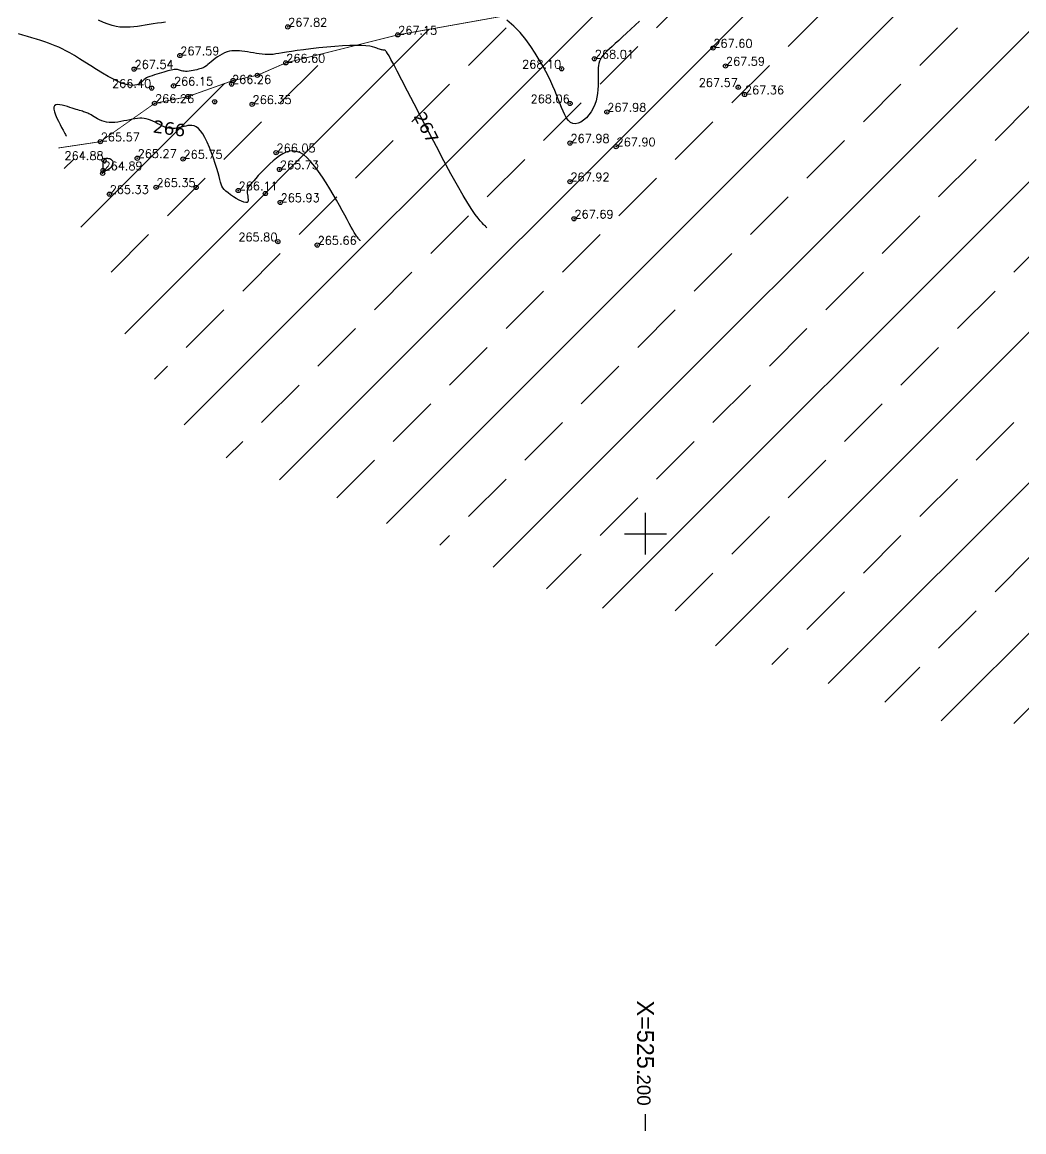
# Model space of a CAD drawing. Header units: millimetres. Extents: x 524954 to 526204, y 9523489 to 9524010.
# Drawn here: x 525125.6 to 525245.2, y 9523528.6 to 9523661.1 of the extents above; entities that cross this region are included whole.
import ezdxf
from ezdxf.enums import TextEntityAlignment as Align

# ---------------------------------------------------------------- set-up
doc = ezdxf.new("R2010")
doc.units = ezdxf.units.MM
doc.header["$PDMODE"] = 32
doc.header["$PDSIZE"] = 0.5
doc.linetypes.add('ACAD_ISO12W100', pattern=[21, 12, -3, 0, -3, 0, -3])
for name, color, linetype in [('Annotation', 7, 'Continuous'), ('Bord Fleuve', 4, 'ACAD_ISO12W100'), ('Carroyage(2)', 7, 'Continuous'), ('CN_01_00', 3, 'Continuous'), ('CN_02_00', 4, 'Continuous'), ('CN_05_00', 6, 'Continuous'), ('Cotation Courbes de niveau', 7, 'Continuous'), ('TopoAlt', 3, 'Continuous'), ('TOPOJIS', 7, 'Continuous')]:
    doc.layers.add(name, color=color, linetype=linetype)
doc.styles.add('Simplex 1.0', font='Simplex.shx', dxfattribs={"width": 0.99, "height": 1})
doc.styles.get("Standard").update_dxf_attribs({"font": 'arial.ttf'})
doc.styles.add('Verdana 1.0', font='verdana.ttf', dxfattribs={"width": 0.99, "height": 1})

# ---------------------------------------------------------------- blocks, each defined once
blk = doc.blocks.new('TCPOINT M')
at = {"color": 0}
blk.add_point((0, 0), dxfattribs=at)
at = {"layer": 'TopoAlt', "style": 'Simplex 1.0', "width": 0.99}
blk.add_attdef('ALT', (0.15, 0.15), '', height=1, dxfattribs=at)

msp = doc.modelspace()

# ---------------------------------------------------------------- hatches: boundary and pattern name
at = {"layer": 'Bord Fleuve', "ltscale": 0.5}
h = msp.add_hatch(dxfattribs=at)
h.set_pattern_fill('ANSI33', color=135, scale=2, style=0)
h.paths.add_polyline_path([(525394.875, 9523547.688), (525386.855, 9523539.684), (525374.857, 9523528.592), (525359.402, 9523533.054), (525302.267, 9523541.753), (525253.226, 9523571.678), (525189.199, 9523592.989), (525146.601, 9523610.427), (525134.908, 9523628.389), (525130.258, 9523644.878), (525129.915, 9523646.053), (525134.923, 9523646.805), (525141.4, 9523651.378), (525145.39, 9523652.194), (525150.779, 9523654.113), (525153.673, 9523654.734), (525157.062, 9523656.215), (525170.428, 9523659.554), (525190.68, 9523663.166), (525195.533, 9523671.037), (525214.046, 9523677.393), (525226.978, 9523684.419), (525241.856, 9523699.409), (525259.549, 9523697.749), (525263.742, 9523702.788), (525265.599, 9523705.429), (525271.397, 9523709.575), (525278.663, 9523713.162), (525282.299, 9523718.359), (525286.813, 9523721.853), (525297.974, 9523715.602), (525305.783, 9523711.053), (525316.348, 9523705.233), (525323.457, 9523701.143), (525333.272, 9523695.625), (525364.282, 9523678.524), (525367.141, 9523669.609), (525369.992, 9523664.673), (525374.256, 9523657.439), (525374.878, 9523649.759), (525376.197, 9523640.514), (525378.821, 9523632.503), (525377.801, 9523621.191), (525377.159, 9523606.875), (525382.451, 9523599.216), (525388.758, 9523585.471), (525391.317, 9523567.355), (525392.74, 9523563.589), (525392.123, 9523555.946)])

# ---------------------------------------------------------------- linework, layer by layer
at = {"layer": 'Bord Fleuve', "ltscale": 0.35, "const_width": 0.1, "flags": 128}
msp.add_lwpolyline([(525129.915, 9523646.053), (525134.923, 9523646.805), (525141.4, 9523651.378), (525145.39, 9523652.194), (525150.779, 9523654.113), (525153.673, 9523654.734), (525157.062, 9523656.215), (525170.428, 9523659.554), (525190.68, 9523663.166), (525195.533, 9523671.037), (525214.046, 9523677.393), (525226.978, 9523684.419), (525241.856, 9523699.409), (525259.549, 9523697.749), (525263.742, 9523702.788), (525265.599, 9523705.429), (525271.397, 9523709.575), (525278.663, 9523713.162), (525282.299, 9523718.359), (525286.804, 9523721.846)], dxfattribs=at)
at = {"layer": 'Carroyage(2)'}
for p, q in [((525200, 9523597.5), (525200, 9523602.5)), ((525197.5, 9523600), (525202.5, 9523600)), ((525200, 9523528.714), (525200, 9523530.714))]:
    msp.add_line(p, q, dxfattribs=at)
at = {"layer": 'CN_01_00', "elevation": 267, "flags": 128}
msp.add_lwpolyline([(525181.047, 9523636.531), (525181.046, 9523636.532), (525181.041, 9523636.538), (525181.027, 9523636.553), (525180.998, 9523636.582), (525180.952, 9523636.63), (525180.882, 9523636.702), (525180.785, 9523636.802), (525180.657, 9523636.935), (525180.49, 9523637.109), (525180.278, 9523637.348), (525180.012, 9523637.675), (525179.683, 9523638.118), (525179.281, 9523638.703), (525178.798, 9523639.454), (525178.225, 9523640.398), (525177.553, 9523641.561), (525176.78, 9523642.954), (525175.93, 9523644.527), (525175.033, 9523646.216), (525174.119, 9523647.957), (525173.22, 9523649.685), (525172.366, 9523651.337), (525171.586, 9523652.848), (525170.913, 9523654.153), (525170.368, 9523655.205), (525169.942, 9523656.019), (525169.618, 9523656.627), (525169.38, 9523657.061), (525169.21, 9523657.351), (525169.092, 9523657.53), (525169.008, 9523657.63), (525168.942, 9523657.681), (525168.878, 9523657.712), (525168.813, 9523657.731), (525168.743, 9523657.742), (525168.667, 9523657.75), (525168.583, 9523657.759), (525168.486, 9523657.774), (525168.377, 9523657.8), (525168.251, 9523657.84), (525168.105, 9523657.898), (525167.927, 9523657.969), (525167.705, 9523658.046), (525167.424, 9523658.123), (525167.072, 9523658.194), (525166.634, 9523658.252), (525166.099, 9523658.291), (525165.453, 9523658.305), (525164.689, 9523658.289), (525163.83, 9523658.246), (525162.908, 9523658.181), (525161.952, 9523658.098), (525160.994, 9523658.002), (525160.062, 9523657.898), (525159.189, 9523657.791), (525158.403, 9523657.684), (525157.728, 9523657.583), (525157.155, 9523657.49), (525156.667, 9523657.406), (525156.246, 9523657.333), (525155.878, 9523657.274), (525155.544, 9523657.231), (525155.228, 9523657.204), (525154.913, 9523657.197), (525154.586, 9523657.209), (525154.247, 9523657.239), (525153.899, 9523657.282), (525153.547, 9523657.335), (525153.193, 9523657.394), (525152.841, 9523657.455), (525152.494, 9523657.514), (525152.157, 9523657.568), (525151.832, 9523657.613), (525151.518, 9523657.646), (525151.213, 9523657.664), (525150.915, 9523657.663), (525150.622, 9523657.64), (525150.333, 9523657.593), (525150.046, 9523657.517), (525149.759, 9523657.41), (525149.472, 9523657.271), (525149.186, 9523657.105), (525148.908, 9523656.921), (525148.641, 9523656.727), (525148.389, 9523656.531), (525148.157, 9523656.342), (525147.949, 9523656.168), (525147.769, 9523656.016), (525147.62, 9523655.893), (525147.496, 9523655.797), (525147.389, 9523655.722), (525147.289, 9523655.663), (525147.19, 9523655.616), (525147.083, 9523655.576), (525146.961, 9523655.539), (525146.814, 9523655.499), (525146.637, 9523655.452), (525146.435, 9523655.402), (525146.216, 9523655.351), (525145.985, 9523655.302), (525145.752, 9523655.259), (525145.521, 9523655.225), (525145.302, 9523655.202), (525145.1, 9523655.195), (525144.921, 9523655.206), (525144.763, 9523655.23), (525144.621, 9523655.264), (525144.491, 9523655.304), (525144.369, 9523655.345), (525144.25, 9523655.382), (525144.129, 9523655.412), (525144.003, 9523655.43), (525143.867, 9523655.432), (525143.719, 9523655.419), (525143.559, 9523655.393), (525143.384, 9523655.354), (525143.192, 9523655.305), (525142.983, 9523655.246), (525142.755, 9523655.18), (525142.505, 9523655.107), (525142.235, 9523655.029), (525141.951, 9523654.946), (525141.661, 9523654.861), (525141.374, 9523654.773), (525141.098, 9523654.683), (525140.841, 9523654.592), (525140.612, 9523654.502), (525140.419, 9523654.412), (525140.268, 9523654.325), (525140.151, 9523654.239), (525140.059, 9523654.154), (525139.981, 9523654.07), (525139.909, 9523653.988), (525139.832, 9523653.906), (525139.741, 9523653.824), (525139.626, 9523653.743), (525139.477, 9523653.663), (525139.29, 9523653.594), (525139.059, 9523653.546), (525138.779, 9523653.528), (525138.447, 9523653.551), (525138.057, 9523653.625), (525137.604, 9523653.761), (525137.084, 9523653.969), (525136.496, 9523654.254), (525135.853, 9523654.604), (525135.173, 9523655.001), (525134.474, 9523655.427), (525133.773, 9523655.866), (525133.088, 9523656.3), (525132.436, 9523656.712), (525131.834, 9523657.083), (525131.295, 9523657.401), (525130.812, 9523657.67), (525130.368, 9523657.898), (525129.953, 9523658.094), (525129.55, 9523658.265), (525129.147, 9523658.42), (525128.731, 9523658.567), (525128.287, 9523658.715), (525127.805, 9523658.87), (525127.293, 9523659.031), (525126.762, 9523659.195), (525126.221, 9523659.361), (525125.682, 9523659.524), (525125.156, 9523659.684)], dxfattribs=at)
at = {"layer": 'CN_02_00', "flags": 128}
for points, elevation in [([(525142.707, 9523661.086), (525142.216, 9523661.014), (525141.728, 9523660.937), (525141.244, 9523660.857), (525140.765, 9523660.778), (525140.294, 9523660.702), (525139.83, 9523660.632), (525139.376, 9523660.57), (525138.932, 9523660.518), (525138.5, 9523660.48), (525138.079, 9523660.459), (525137.662, 9523660.461), (525137.239, 9523660.492), (525136.801, 9523660.56), (525136.338, 9523660.67), (525135.842, 9523660.83), (525135.304, 9523661.046), (525134.713, 9523661.325)], 268), ([(525199.292, 9523661.203), (525198.775, 9523660.72), (525198.256, 9523660.236), (525197.748, 9523659.762), (525197.262, 9523659.31), (525196.807, 9523658.894), (525196.393, 9523658.52), (525196.021, 9523658.187), (525195.69, 9523657.887), (525195.399, 9523657.614), (525195.148, 9523657.36), (525194.934, 9523657.119), (525194.758, 9523656.884), (525194.617, 9523656.649), (525194.512, 9523656.406), (525194.437, 9523656.153), (525194.387, 9523655.888), (525194.358, 9523655.607), (525194.344, 9523655.308), (525194.342, 9523654.988), (525194.345, 9523654.644), (525194.349, 9523654.275), (525194.349, 9523653.879), (525194.339, 9523653.46), (525194.314, 9523653.024), (525194.267, 9523652.577), (525194.194, 9523652.125), (525194.088, 9523651.675), (525193.944, 9523651.231), (525193.755, 9523650.8), (525193.519, 9523650.388), (525193.244, 9523650.007), (525192.938, 9523649.666), (525192.613, 9523649.378), (525192.279, 9523649.152), (525191.944, 9523649.001), (525191.62, 9523648.934), (525191.316, 9523648.964), (525191.04, 9523649.097), (525190.791, 9523649.324), (525190.562, 9523649.631), (525190.35, 9523650.005), (525190.151, 9523650.431), (525189.96, 9523650.898), (525189.771, 9523651.39), (525189.582, 9523651.896), (525189.387, 9523652.403), (525189.179, 9523652.918), (525188.953, 9523653.447), (525188.701, 9523653.999), (525188.418, 9523654.582), (525188.096, 9523655.203), (525187.73, 9523655.87), (525187.312, 9523656.592), (525186.837, 9523657.37), (525186.3, 9523658.186), (525185.696, 9523659.015), (525185.02, 9523659.832), (525184.269, 9523660.613), (525183.438, 9523661.333)], 268), ([(525165.947, 9523634.986), (525165.947, 9523634.987), (525165.945, 9523634.988), (525165.942, 9523634.992), (525165.935, 9523634.999), (525165.923, 9523635.011), (525165.905, 9523635.03), (525165.881, 9523635.055), (525165.848, 9523635.089), (525165.806, 9523635.133), (525165.752, 9523635.194), (525165.684, 9523635.277), (525165.601, 9523635.389), (525165.499, 9523635.537), (525165.376, 9523635.728), (525165.231, 9523635.968), (525165.061, 9523636.263), (525164.863, 9523636.618), (525164.639, 9523637.031), (525164.387, 9523637.498), (525164.108, 9523638.013), (525163.803, 9523638.574), (525163.471, 9523639.175), (525163.113, 9523639.812), (525162.728, 9523640.482), (525162.319, 9523641.176), (525161.888, 9523641.88), (525161.441, 9523642.574), (525160.984, 9523643.24), (525160.522, 9523643.86), (525160.06, 9523644.415), (525159.602, 9523644.886), (525159.155, 9523645.255), (525158.723, 9523645.508), (525158.303, 9523645.652), (525157.895, 9523645.697), (525157.495, 9523645.654), (525157.102, 9523645.534), (525156.714, 9523645.349), (525156.328, 9523645.108), (525155.942, 9523644.824), (525155.556, 9523644.506), (525155.172, 9523644.165), (525154.797, 9523643.809), (525154.436, 9523643.448), (525154.094, 9523643.092), (525153.776, 9523642.749), (525153.487, 9523642.429), (525153.234, 9523642.141), (525153.019, 9523641.892), (525152.841, 9523641.677), (525152.7, 9523641.488), (525152.592, 9523641.317), (525152.515, 9523641.158), (525152.467, 9523641.002), (525152.447, 9523640.841), (525152.451, 9523640.669), (525152.476, 9523640.48), (525152.512, 9523640.282), (525152.547, 9523640.087), (525152.568, 9523639.906), (525152.565, 9523639.749), (525152.524, 9523639.627), (525152.435, 9523639.552), (525152.285, 9523639.535), (525152.067, 9523639.583), (525151.793, 9523639.688), (525151.48, 9523639.84), (525151.144, 9523640.027), (525150.803, 9523640.238), (525150.472, 9523640.461), (525150.169, 9523640.687), (525149.911, 9523640.903), (525149.709, 9523641.102), (525149.556, 9523641.294), (525149.439, 9523641.494), (525149.346, 9523641.714), (525149.266, 9523641.97), (525149.185, 9523642.274), (525149.092, 9523642.64), (525148.974, 9523643.084), (525148.821, 9523643.611), (525148.636, 9523644.204), (525148.425, 9523644.838), (525148.192, 9523645.488), (525147.942, 9523646.129), (525147.682, 9523646.737), (525147.415, 9523647.286), (525147.148, 9523647.753), (525146.885, 9523648.118), (525146.626, 9523648.387), (525146.369, 9523648.573), (525146.116, 9523648.687), (525145.865, 9523648.742), (525145.616, 9523648.75), (525145.368, 9523648.723), (525145.12, 9523648.674), (525144.872, 9523648.612), (525144.623, 9523648.547), (525144.373, 9523648.482), (525144.121, 9523648.426), (525143.867, 9523648.383), (525143.61, 9523648.361), (525143.35, 9523648.365), (525143.086, 9523648.401), (525142.817, 9523648.473), (525142.545, 9523648.576), (525142.271, 9523648.701), (525141.997, 9523648.84), (525141.723, 9523648.986), (525141.452, 9523649.129), (525141.184, 9523649.263), (525140.92, 9523649.379), (525140.661, 9523649.47), (525140.406, 9523649.537), (525140.15, 9523649.58), (525139.89, 9523649.601), (525139.623, 9523649.602), (525139.346, 9523649.584), (525139.056, 9523649.548), (525138.75, 9523649.495), (525138.425, 9523649.429), (525138.085, 9523649.354), (525137.735, 9523649.277), (525137.379, 9523649.204), (525137.022, 9523649.143), (525136.669, 9523649.098), (525136.324, 9523649.077), (525135.992, 9523649.086), (525135.677, 9523649.13), (525135.379, 9523649.204), (525135.101, 9523649.301), (525134.84, 9523649.414), (525134.599, 9523649.537), (525134.378, 9523649.662), (525134.176, 9523649.784), (525133.994, 9523649.896), (525133.832, 9523649.991), (525133.687, 9523650.072), (525133.553, 9523650.141), (525133.428, 9523650.2), (525133.307, 9523650.251), (525133.186, 9523650.298), (525133.061, 9523650.342), (525132.927, 9523650.386), (525132.782, 9523650.433), (525132.622, 9523650.483), (525132.447, 9523650.538), (525132.255, 9523650.598), (525132.044, 9523650.663), (525131.813, 9523650.735), (525131.561, 9523650.815), (525131.285, 9523650.903), (525130.986, 9523650.998), (525130.677, 9523651.09), (525130.37, 9523651.168), (525130.081, 9523651.22), (525129.822, 9523651.235), (525129.608, 9523651.2), (525129.452, 9523651.104), (525129.369, 9523650.936), (525129.368, 9523650.688), (525129.437, 9523650.375), (525129.561, 9523650.016), (525129.725, 9523649.629), (525129.914, 9523649.235), (525130.111, 9523648.851), (525130.301, 9523648.498), (525130.469, 9523648.194), (525130.603, 9523647.953), (525130.703, 9523647.773), (525130.775, 9523647.643), (525130.823, 9523647.556), (525130.852, 9523647.504), (525130.867, 9523647.477), (525130.873, 9523647.467), (525130.874, 9523647.465)], 266)]:
    msp.add_lwpolyline(points, dxfattribs=dict(at, elevation=elevation))
at = {"layer": 'CN_05_00', "elevation": 265, "flags": 128}
msp.add_lwpolyline([(525136.332, 9523643.915), (525136.391, 9523644.016), (525136.433, 9523644.116), (525136.455, 9523644.215), (525136.458, 9523644.311), (525136.44, 9523644.402), (525136.401, 9523644.488), (525136.341, 9523644.566), (525136.258, 9523644.635), (525136.159, 9523644.694), (525136.047, 9523644.741), (525135.928, 9523644.775), (525135.807, 9523644.794), (525135.69, 9523644.796), (525135.581, 9523644.78), (525135.486, 9523644.744), (525135.409, 9523644.688), (525135.349, 9523644.613), (525135.303, 9523644.524), (525135.27, 9523644.422), (525135.247, 9523644.312), (525135.231, 9523644.195), (525135.222, 9523644.076), (525135.216, 9523643.957), (525135.212, 9523643.841), (525135.212, 9523643.731), (525135.218, 9523643.629), (525135.231, 9523643.538), (525135.255, 9523643.462), (525135.291, 9523643.401), (525135.342, 9523643.36), (525135.41, 9523643.34), (525135.496, 9523643.343), (525135.597, 9523643.368), (525135.707, 9523643.411), (525135.823, 9523643.471), (525135.941, 9523643.544), (525136.055, 9523643.627), (525136.161, 9523643.719), (525136.254, 9523643.816), (525136.332, 9523643.915)], close=True, dxfattribs=at)

# ---------------------------------------------------------------- block references
at = {"layer": 'TOPOJIS'}
ref = msp.add_blockref('TCPOINT M', (525157.297, 9523660.506, 267.82), dxfattribs=at)
ref.add_attrib('ALT', '267.82', (525157.347, 9523660.556, 267.82), dxfattribs={"layer": 'TopoAlt', "height": 1, "style": 'Simplex 1.0', "width": 0.99})
ref = msp.add_blockref('TCPOINT M', (525170.428, 9523659.554, 267.15), dxfattribs=at)
ref.add_attrib('ALT', '267.15', (525170.478, 9523659.604, 267.15), dxfattribs={"layer": 'TopoAlt', "height": 1, "style": 'Simplex 1.0', "width": 0.99})
ref = msp.add_blockref('TCPOINT M', (525144.417, 9523657.091, 267.59), dxfattribs=at)
ref.add_attrib('ALT', '267.59', (525144.467, 9523657.141, 267.59), dxfattribs={"layer": 'TopoAlt', "height": 1, "style": 'Simplex 1.0', "width": 0.99})
ref = msp.add_blockref('TCPOINT M', (525208.049, 9523657.982, 267.6), dxfattribs=at)
ref.add_attrib('ALT', '267.60', (525208.099, 9523658.032, 267.6), dxfattribs={"layer": 'TopoAlt', "height": 1, "style": 'Simplex 1.0', "width": 0.99})
ref = msp.add_blockref('TCPOINT M', (525157.062, 9523656.215, 266.6), dxfattribs=at)
ref.add_attrib('ALT', '266.60', (525157.112, 9523656.265, 266.6), dxfattribs={"layer": 'TopoAlt', "height": 1, "style": 'Simplex 1.0', "width": 0.99})
ref = msp.add_blockref('TCPOINT M', (525193.896, 9523656.698, 268.01), dxfattribs=at)
ref.add_attrib('ALT', '268.01', (525193.946, 9523656.748, 268.01), dxfattribs={"layer": 'TopoAlt', "height": 1, "style": 'Simplex 1.0', "width": 0.99})
ref = msp.add_blockref('TCPOINT M', (525209.546, 9523655.849, 267.59), dxfattribs=at)
ref.add_attrib('ALT', '267.59', (525209.596, 9523655.899, 267.59), dxfattribs={"layer": 'TopoAlt', "height": 1, "style": 'Simplex 1.0', "width": 0.99})
ref = msp.add_blockref('TCPOINT M', (525138.959, 9523655.468, 267.54), dxfattribs=at)
ref.add_attrib('ALT', '267.54', (525139.009, 9523655.518, 267.54), dxfattribs={"layer": 'TopoAlt', "height": 1, "style": 'Simplex 1.0', "width": 0.99})
ref = msp.add_blockref('TCPOINT M', (525189.987, 9523655.503, 268.1), dxfattribs=at)
ref.add_attrib('ALT', '268.10', dxfattribs={"layer": 'TopoAlt', "height": 1, "style": 'Simplex 1.0', "width": 0.99}).set_placement((525189.937, 9523655.553, 268.1), align=Align.RIGHT)
ref = msp.add_blockref('TCPOINT M', (525141.043, 9523653.198, 266.4), dxfattribs=at)
ref.add_attrib('ALT', '266.40', dxfattribs={"layer": 'TopoAlt', "height": 1, "style": 'Simplex 1.0', "width": 0.99}).set_placement((525140.993, 9523653.248, 266.4), align=Align.RIGHT)
ref = msp.add_blockref('TCPOINT M', (525143.667, 9523653.463, 266.15), dxfattribs=at)
ref.add_attrib('ALT', '266.15', (525143.717, 9523653.513, 266.15), dxfattribs={"layer": 'TopoAlt', "height": 1, "style": 'Simplex 1.0', "width": 0.99})
ref = msp.add_blockref('TCPOINT M', (525150.594, 9523653.678, 266.26), dxfattribs=at)
ref.add_attrib('ALT', '266.26', (525150.644, 9523653.728, 266.26), dxfattribs={"layer": 'TopoAlt', "height": 1, "style": 'Simplex 1.0', "width": 0.99})
for p in [(525150.779, 9523654.113, 266.34), (525153.673, 9523654.734, 266.48), (525145.39, 9523652.194, 266.21), (525148.571, 9523651.571, 266.16), (525135.197, 9523643.03, 265.02), (525146.363, 9523641.335, 265.85), (525154.619, 9523640.616, 265.68)]:
    msp.add_blockref('TCPOINT M', p, dxfattribs=at)
ref = msp.add_blockref('TCPOINT M', (525211.067, 9523653.311, 267.57), dxfattribs=at)
ref.add_attrib('ALT', '267.57', dxfattribs={"layer": 'TopoAlt', "height": 1, "style": 'Simplex 1.0', "width": 0.99}).set_placement((525211.017, 9523653.361, 267.57), align=Align.RIGHT)
ref = msp.add_blockref('TCPOINT M', (525211.819, 9523652.433, 267.36), dxfattribs=at)
ref.add_attrib('ALT', '267.36', (525211.869, 9523652.483, 267.36), dxfattribs={"layer": 'TopoAlt', "height": 1, "style": 'Simplex 1.0', "width": 0.99})
ref = msp.add_blockref('TCPOINT M', (525141.4, 9523651.378, 266.26), dxfattribs=at)
ref.add_attrib('ALT', '266.26', (525141.45, 9523651.428, 266.26), dxfattribs={"layer": 'TopoAlt', "height": 1, "style": 'Simplex 1.0', "width": 0.99})
ref = msp.add_blockref('TCPOINT M', (525153.044, 9523651.265, 266.35), dxfattribs=at)
ref.add_attrib('ALT', '266.35', (525153.094, 9523651.315, 266.35), dxfattribs={"layer": 'TopoAlt', "height": 1, "style": 'Simplex 1.0', "width": 0.99})
ref = msp.add_blockref('TCPOINT M', (525191, 9523651.366, 268.06), dxfattribs=at)
ref.add_attrib('ALT', '268.06', dxfattribs={"layer": 'TopoAlt', "height": 1, "style": 'Simplex 1.0', "width": 0.99}).set_placement((525190.95, 9523651.416, 268.06), align=Align.RIGHT)
ref = msp.add_blockref('TCPOINT M', (525195.383, 9523650.344, 267.98), dxfattribs=at)
ref.add_attrib('ALT', '267.98', (525195.433, 9523650.394, 267.98), dxfattribs={"layer": 'TopoAlt', "height": 1, "style": 'Simplex 1.0', "width": 0.99})
ref = msp.add_blockref('TCPOINT M', (525134.923, 9523646.805, 265.57), dxfattribs=at)
ref.add_attrib('ALT', '265.57', (525134.973, 9523646.855, 265.57), dxfattribs={"layer": 'TopoAlt', "height": 1, "style": 'Simplex 1.0', "width": 0.99})
ref = msp.add_blockref('TCPOINT M', (525190.989, 9523646.637, 267.98), dxfattribs=at)
ref.add_attrib('ALT', '267.98', (525191.039, 9523646.687, 267.98), dxfattribs={"layer": 'TopoAlt', "height": 1, "style": 'Simplex 1.0', "width": 0.99})
ref = msp.add_blockref('TCPOINT M', (525155.901, 9523645.489, 266.05), dxfattribs=at)
ref.add_attrib('ALT', '266.05', (525155.951, 9523645.539, 266.05), dxfattribs={"layer": 'TopoAlt', "height": 1, "style": 'Simplex 1.0', "width": 0.99})
ref = msp.add_blockref('TCPOINT M', (525196.49, 9523646.212, 267.9), dxfattribs=at)
ref.add_attrib('ALT', '267.90', (525196.54, 9523646.262, 267.9), dxfattribs={"layer": 'TopoAlt', "height": 1, "style": 'Simplex 1.0', "width": 0.99})
ref = msp.add_blockref('TCPOINT M', (525135.36, 9523644.585, 264.88), dxfattribs=at)
ref.add_attrib('ALT', '264.88', dxfattribs={"layer": 'TopoAlt', "height": 1, "style": 'Simplex 1.0', "width": 0.99}).set_placement((525135.31, 9523644.635, 264.88), align=Align.RIGHT)
ref = msp.add_blockref('TCPOINT M', (525139.329, 9523644.826, 265.27), dxfattribs=at)
ref.add_attrib('ALT', '265.27', (525139.379, 9523644.876, 265.27), dxfattribs={"layer": 'TopoAlt', "height": 1, "style": 'Simplex 1.0', "width": 0.99})
ref = msp.add_blockref('TCPOINT M', (525144.801, 9523644.732, 265.75), dxfattribs=at)
ref.add_attrib('ALT', '265.75', (525144.851, 9523644.782, 265.75), dxfattribs={"layer": 'TopoAlt', "height": 1, "style": 'Simplex 1.0', "width": 0.99})
ref = msp.add_blockref('TCPOINT M', (525135.255, 9523643.365, 264.89), dxfattribs=at)
ref.add_attrib('ALT', '264.89', (525135.305, 9523643.415, 264.89), dxfattribs={"layer": 'TopoAlt', "height": 1, "style": 'Simplex 1.0', "width": 0.99})
ref = msp.add_blockref('TCPOINT M', (525156.305, 9523643.487, 265.73), dxfattribs=at)
ref.add_attrib('ALT', '265.73', (525156.355, 9523643.537, 265.73), dxfattribs={"layer": 'TopoAlt', "height": 1, "style": 'Simplex 1.0', "width": 0.99})
ref = msp.add_blockref('TCPOINT M', (525141.577, 9523641.351, 265.35), dxfattribs=at)
ref.add_attrib('ALT', '265.35', (525141.627, 9523641.401, 265.35), dxfattribs={"layer": 'TopoAlt', "height": 1, "style": 'Simplex 1.0', "width": 0.99})
ref = msp.add_blockref('TCPOINT M', (525190.986, 9523642.035, 267.92), dxfattribs=at)
ref.add_attrib('ALT', '267.92', (525191.036, 9523642.085, 267.92), dxfattribs={"layer": 'TopoAlt', "height": 1, "style": 'Simplex 1.0', "width": 0.99})
ref = msp.add_blockref('TCPOINT M', (525135.99, 9523640.541, 265.33), dxfattribs=at)
ref.add_attrib('ALT', '265.33', (525136.04, 9523640.591, 265.33), dxfattribs={"layer": 'TopoAlt', "height": 1, "style": 'Simplex 1.0', "width": 0.99})
ref = msp.add_blockref('TCPOINT M', (525151.382, 9523640.969, 266.11), dxfattribs=at)
ref.add_attrib('ALT', '266.11', (525151.432, 9523641.019, 266.11), dxfattribs={"layer": 'TopoAlt', "height": 1, "style": 'Simplex 1.0', "width": 0.99})
ref = msp.add_blockref('TCPOINT M', (525156.393, 9523639.55, 265.93), dxfattribs=at)
ref.add_attrib('ALT', '265.93', (525156.443, 9523639.6, 265.93), dxfattribs={"layer": 'TopoAlt', "height": 1, "style": 'Simplex 1.0', "width": 0.99})
ref = msp.add_blockref('TCPOINT M', (525191.466, 9523637.597, 267.69), dxfattribs=at)
ref.add_attrib('ALT', '267.69', (525191.516, 9523637.647, 267.69), dxfattribs={"layer": 'TopoAlt', "height": 1, "style": 'Simplex 1.0', "width": 0.99})
ref = msp.add_blockref('TCPOINT M', (525156.113, 9523634.862, 265.8), dxfattribs=at)
ref.add_attrib('ALT', '265.80', dxfattribs={"layer": 'TopoAlt', "height": 1, "style": 'Simplex 1.0', "width": 0.99}).set_placement((525156.063, 9523634.912, 265.8), align=Align.RIGHT)
ref = msp.add_blockref('TCPOINT M', (525160.813, 9523634.461, 265.66), dxfattribs=at)
ref.add_attrib('ALT', '265.66', (525160.863, 9523634.511, 265.66), dxfattribs={"layer": 'TopoAlt', "height": 1, "style": 'Simplex 1.0', "width": 0.99})

# ---------------------------------------------------------------- texts
at = {"layer": 'Annotation'}
for s, height, p in [('X=525.', 2, (525199, 9523535.337)), ('200', 1.6, (525199, 9523531.714))]:
    msp.add_text(s, height=height, rotation=270, dxfattribs=at).set_placement(p, align=Align.RIGHT)
at = {"layer": 'Cotation Courbes de niveau', "style": 'Verdana 1.0', "width": 0.99}
for s, rotation, p in [('267', 297.48583, (525173.843, 9523648.489, 267)), ('266', 352.21909, (525143.157, 9523648.391, 266))]:
    msp.add_text(s, height=1.5, rotation=rotation, dxfattribs=at).set_placement(p, align=Align.MIDDLE_CENTER)

doc.saveas('drawing.dxf')
